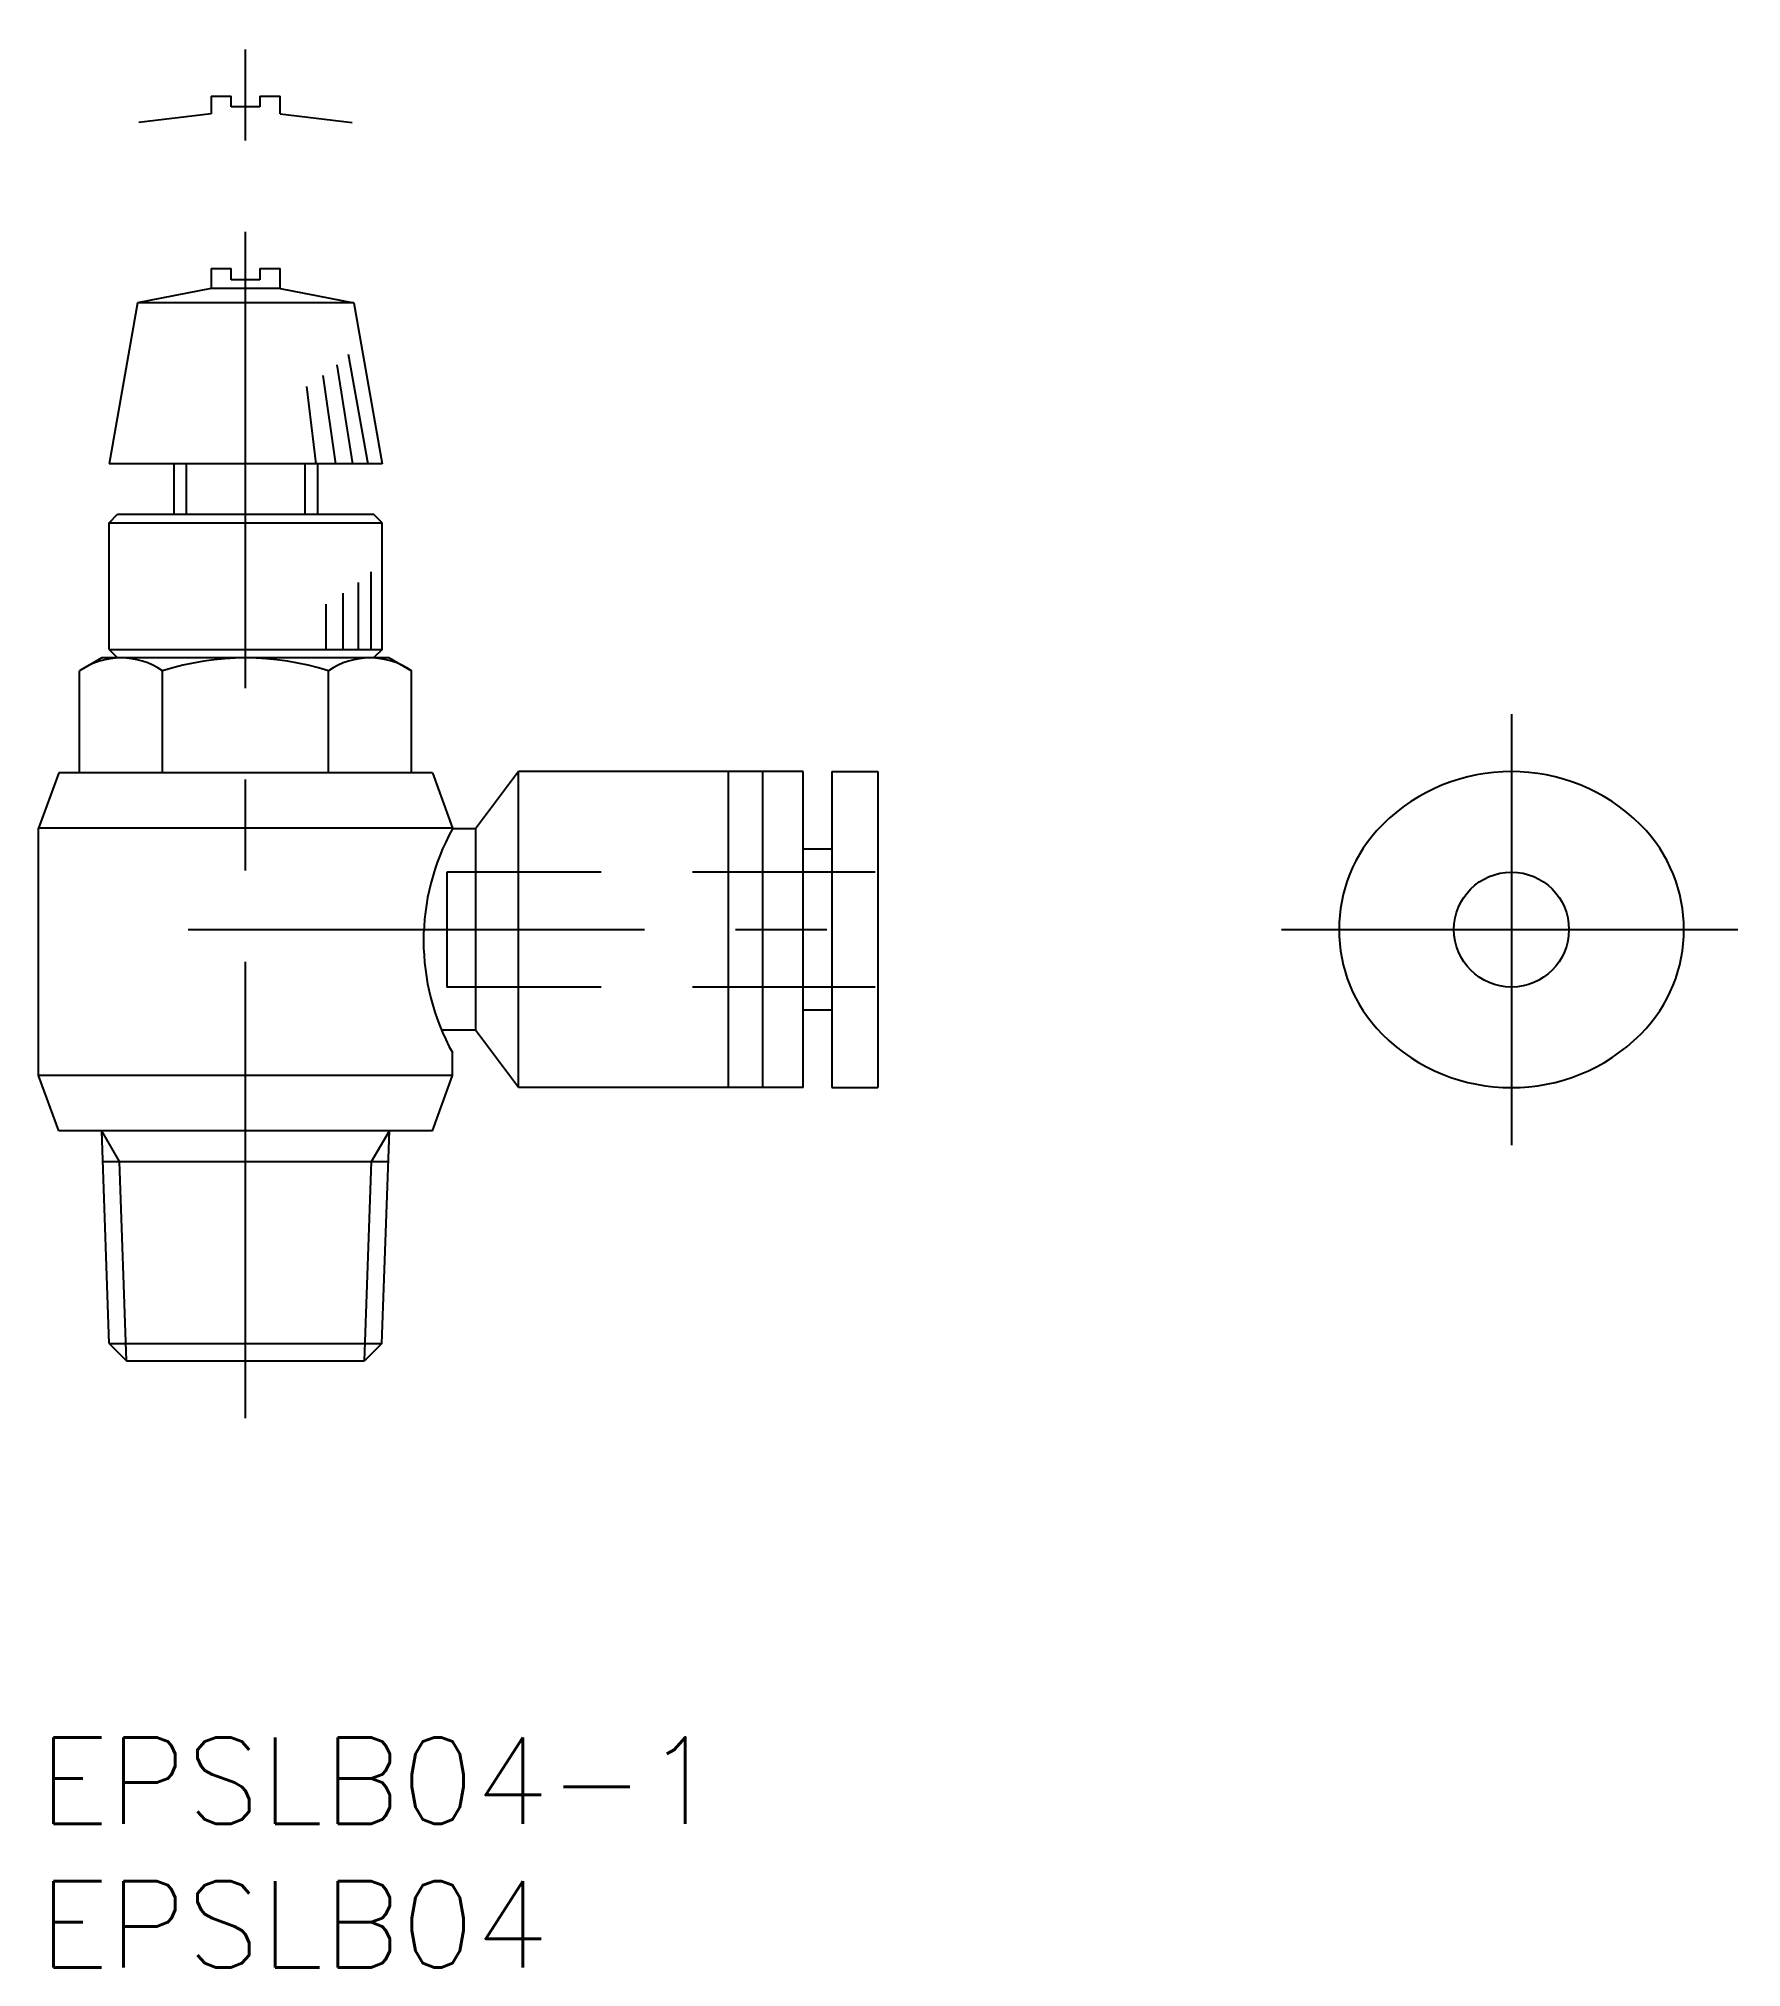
# Model space of a CAD drawing. Extents: x 0 to 59.2, y -8 to 59.1.
import ezdxf
from ezdxf.enums import TextEntityAlignment as Align

# ---------------------------------------------------------------- set-up
doc = ezdxf.new("R2010")
doc.units = 0
doc.header["$LTSCALE"] = 0.5
for name, pattern in [('CENTER', [50.8, 31.75, -6.35, 6.35, -6.35]), ('DASHED', [19.05, 12.7, -6.35]), ('PHANTOM', [63.5, 31.75, -6.35, 6.35, -6.35, 6.35, -6.35])]:
    doc.linetypes.add(name, pattern=pattern)
doc.layers.get('0').update_dxf_attribs({"linetype": 'CONTINUOUS'})
doc.layers.add('CENTER', color=1, linetype='CENTER')
doc.styles.get("Standard").update_dxf_attribs({"font": 'txt.shx', "height": 3, "bigfont": 'bigfont.shx'})

msp = doc.modelspace()

# ---------------------------------------------------------------- linework, layer by layer
at = {"color": 3, "linetype": 'PHANTOM'}
for p, q in [((6, 57.109), (6.7, 57.109)), ((6, 57.109), (6, 56.486)), ((6.7, 56.734), (6.7, 57.109)), ((7.7, 57.109), (8.4, 57.109)), ((7.7, 57.109), (7.7, 56.734)), ((8.4, 56.486), (8.4, 57.109)), ((6, 56.486), (3.486, 56.186)), ((7.7, 56.734), (6.7, 56.734)), ((8.4, 56.486), (10.914, 56.186))]:
    msp.add_line(p, q, dxfattribs=at)
at = {"color": 7, "linetype": 'CONTINUOUS'}
for p, q in [((6, 51.109), (6.7, 51.109)), ((6, 51.109), (6, 50.409)), ((6.7, 50.709), (6.7, 51.109)), ((7.7, 51.109), (8.4, 51.109)), ((7.7, 51.109), (7.7, 50.709)), ((8.4, 50.409), (8.4, 51.109)), ((6, 50.409), (3.437, 49.909)), ((8.4, 50.409), (6, 50.409)), ((7.7, 50.709), (6.7, 50.709)), ((8.4, 50.409), (10.963, 49.909)), ((3.437, 49.909), (2.45, 44.309)), ((10.963, 49.909), (3.437, 49.909)), ((10.963, 49.909), (11.95, 44.309)), ((11.95, 44.309), (2.45, 44.309)), ((4.7, 44.309), (4.7, 42.559)), ((9.7, 44.309), (9.7, 42.559)), ((2.45, 42.259), (2.75, 42.559)), ((2.75, 42.559), (11.65, 42.559)), ((11.95, 42.259), (11.65, 42.559)), ((2.45, 37.859), (2.45, 42.259)), ((2.45, 42.259), (11.95, 42.259)), ((11.95, 37.859), (11.95, 42.259)), ((2.45, 37.859), (11.95, 37.859)), ((2.45, 37.859), (2.75, 37.559)), ((11.95, 37.859), (11.65, 37.559)), ((2.2, 37.559), (1.426, 37.112)), ((1.426, 33.559), (1.426, 37.112)), ((12.2, 37.559), (2.2, 37.559)), ((4.313, 33.559), (4.313, 37.112)), ((10.087, 33.559), (10.087, 37.112)), ((12.2, 37.559), (12.974, 37.112)), ((12.974, 33.559), (12.974, 37.112)), ((0.7, 33.559), (0, 31.635)), ((13.7, 33.559), (0.7, 33.559)), ((13.7, 33.559), (14.4, 31.635)), ((16.7, 33.609), (15.2, 31.609)), ((16.7, 22.609), (16.7, 33.609)), ((26.6, 33.609), (16.7, 33.609)), ((24, 22.609), (24, 33.609)), ((25.2, 22.609), (25.2, 33.609)), ((26.6, 22.609), (26.6, 33.609)), ((27.6, 33.609), (29.2, 33.609)), ((27.6, 33.609), (27.6, 22.609)), ((29.2, 33.609), (29.2, 22.609)), ((14.4, 31.635), (0, 31.635)), ((0, 23.032), (0, 31.635)), ((14.4, 31.635), (14.4, 31.609)), ((15.2, 31.609), (14.4, 31.609)), ((15.2, 31.609), (15.2, 24.609)), ((27.6, 30.909), (26.6, 30.909)), ((27.6, 25.309), (26.6, 25.309)), ((15.2, 24.609), (14.021, 24.609)), ((16.7, 22.609), (15.2, 24.609)), ((14.4, 23.032), (14.4, 23.83)), ((14.4, 23.032), (0, 23.032)), ((0.7, 21.109), (0, 23.032)), ((13.7, 21.109), (14.4, 23.032)), ((26.6, 22.609), (16.7, 22.609)), ((27.6, 22.609), (29.2, 22.609)), ((13.7, 21.109), (0.7, 21.109)), ((2.454, 13.711), (2.195, 21.109)), ((11.946, 13.711), (12.205, 21.109)), ((2.25, 20.037), (12.15, 20.037)), ((2.454, 13.711), (3.056, 13.109)), ((2.454, 13.711), (11.946, 13.711)), ((11.946, 13.711), (11.344, 13.109)), ((3.056, 13.109), (11.344, 13.109))]:
    msp.add_line(p, q, dxfattribs=at)
at = {"color": 3, "linetype": 'CONTINUOUS'}
for p, q in [((10.378, 47.76), (10.925, 44.309)), ((10.776, 48.133), (11.45, 44.309)), ((9.318, 47.009), (9.65, 44.309)), ((9.893, 47.385), (10.325, 44.309)), ((5.133, 44.309), (5.133, 42.559)), ((9.267, 44.309), (9.267, 42.559)), ((11.575, 37.859), (11.575, 40.559)), ((10.6, 37.859), (10.6, 39.809)), ((11.125, 37.859), (11.125, 40.184)), ((10, 37.859), (10, 39.434)), ((2.814, 20.037), (2.195, 21.109)), ((11.586, 20.037), (12.205, 21.109)), ((3.056, 13.109), (2.814, 20.037)), ((11.344, 13.109), (11.586, 20.037))]:
    msp.add_line(p, q, dxfattribs=at)
at = {"color": 3, "linetype": 'DASHED'}
for p, q in [((29.1, 30.109), (14.2, 30.109)), ((14.2, 30.109), (14.2, 26.109)), ((29.1, 26.109), (14.2, 26.109))]:
    msp.add_line(p, q, dxfattribs=at)
at = {"color": 7, "linetype": 'CONTINUOUS'}
msp.add_circle((51.241, 28.109), 2, dxfattribs=at)
for centre, radius, start, end in [((2.87, 35.003), 2.556, 55.61575, 124.38425), ((7.2, 28.005), 9.553, 72.41204, 107.58792), ((11.53, 35.003), 2.556, 55.61575, 124.38425), ((51.241, 27.24), 6.368, 45.04063, 134.95937), ((21.405, 27.719), 8.012, 150.95965, 209.04035), ((50.403, 28.109), 5.161, 135.18486, 224.81514), ((52.08, 28.109), 5.161, 315.18486, 44.81514), ((51.241, 28.977), 6.368, 225.04063, 314.95937)]:
    msp.add_arc(centre, radius, start, end, dxfattribs=at)
at = {"layer": 'CENTER', "color": 1, "linetype": 'CENTER'}
for p, q in [((7.2, 11.109), (7.2, 59.109)), ((51.241, 35.609), (51.241, 20.609)), ((5.2, 28.109), (29.3, 28.109)), ((43.241, 28.109), (59.241, 28.109))]:
    msp.add_line(p, q, dxfattribs=at)

# ---------------------------------------------------------------- texts
at = {"color": 7, "linetype": 'CONTINUOUS'}
for s, p in [('EPSLB04-1', (0, 0)), ('EPSLB04', (0, -5))]:
    msp.add_text(s, height=3, dxfattribs=at).set_placement(p, align=Align.TOP_LEFT)

doc.saveas('drawing.dxf')
